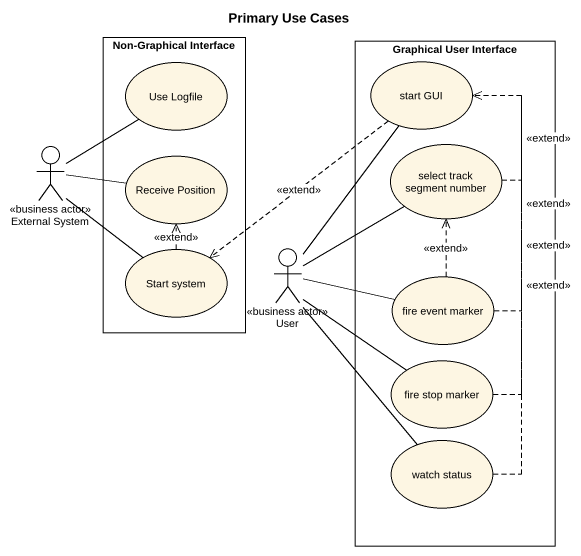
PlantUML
@startuml
title Primary Use Cases
rectangle "Non-Graphical Interface" as Non_Graphical_Interface {
  usecase "Use Logfile" as Use_Logfile
  usecase "Receive Position" as Receive_Position
  usecase "Start system" as Start_system
}
rectangle "Graphical User Interface" as Graphical_User_Interface {
  usecase "start GUI" as start_GUI
  usecase "select track segment number" as select_track_segment_number
  usecase "fire event marker" as fire_event_marker
  usecase "fire stop marker" as fire_stop_marker
  usecase "watch status" as watch_status
}
actor "External System" as External_System <<business actor>>
actor User <<business actor>>
start_GUI ..> Start_system : <<extend>>
External_System -up- Use_Logfile
External_System -right- Receive_Position
External_System -- Start_system
select_track_segment_number .up.> start_GUI : <<extend>>
Start_system .up.> Receive_Position : <<extend>>
User -up- start_GUI
User -up- select_track_segment_number
User -right- fire_event_marker
User -- fire_stop_marker
User -- watch_status
fire_event_marker .up.> start_GUI : <<extend>>
fire_event_marker .up.> select_track_segment_number : <<extend>>
fire_stop_marker .up.> start_GUI : <<extend>>
watch_status .up.> start_GUI : <<extend>>
@enduml
